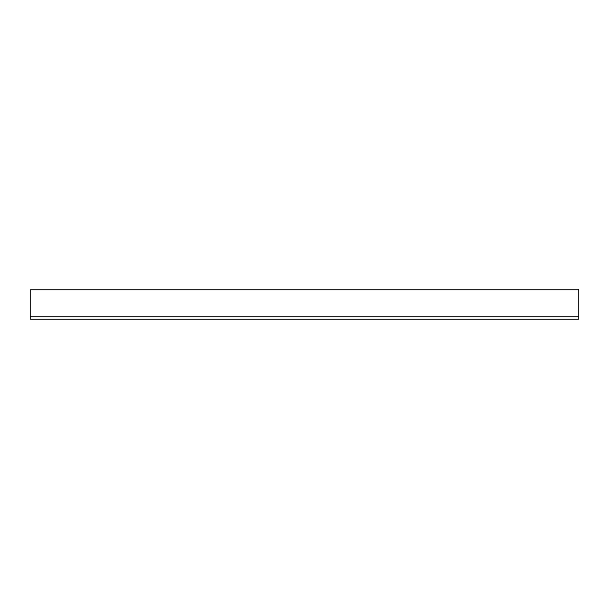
<?xml version="1.0" encoding="UTF-8"?>
<svg xmlns="http://www.w3.org/2000/svg" width="609" height="609" viewBox="0 0 609 609"><rect width="100%" height="100%" fill="white"/><g stroke="black" fill="none" stroke-linecap="round" stroke-linejoin="round"><path stroke-width="0.91" d="M30.45 316.573L578.55 316.573M578.55 289.579L30.45 289.579L30.45 319.421L578.55 319.421L578.55 289.579"/></g></svg>
